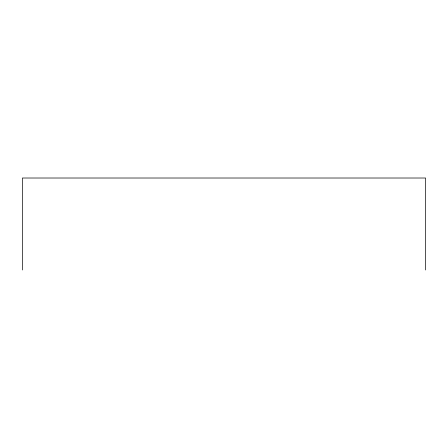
<?xml version="1.0" encoding="UTF-8"?>
<svg xmlns="http://www.w3.org/2000/svg" width="448" height="448" viewBox="0 0 448 448"><rect width="100%" height="100%" fill="white"/><g stroke="black" fill="none" stroke-linecap="round" stroke-linejoin="round"><path stroke-width="0.67" d="M425.6 269.987L425.6 178.013L22.4 178.013L22.4 269.987"/></g></svg>
